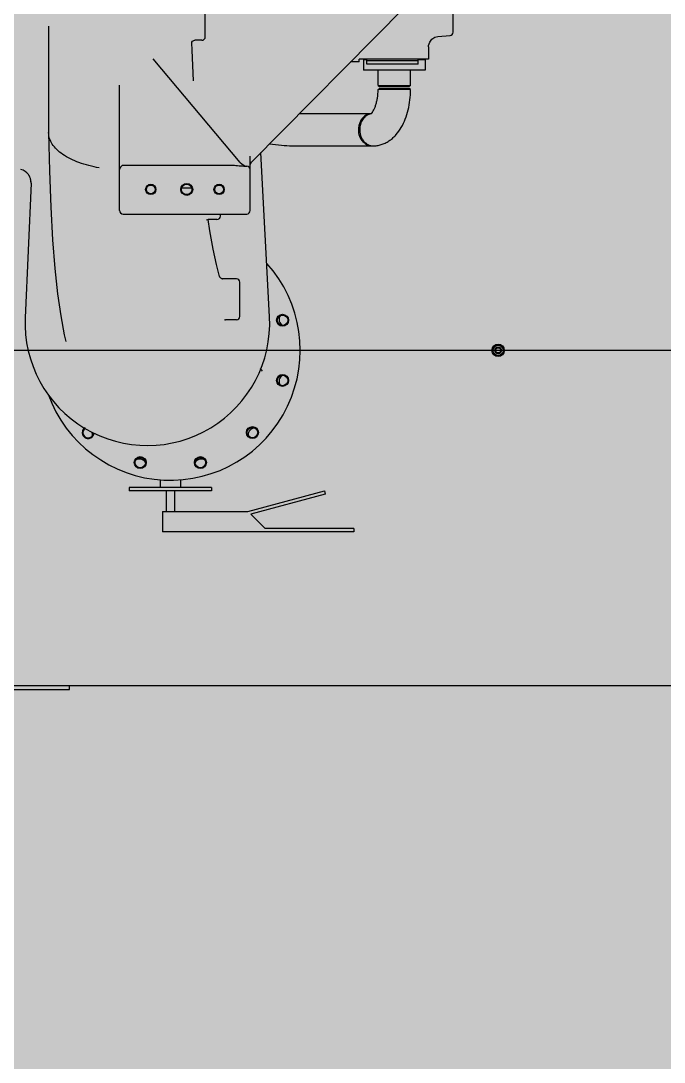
# Model space of a CAD drawing. Extents: x -18489 to 195597, y -1599 to 112111.
# Drawn here: x -14545.8 to -14426.4, y 2827.4 to 3020.6 of the extents above; entities that cross this region are included whole.
import ezdxf

# ---------------------------------------------------------------- set-up
doc = ezdxf.new("R2010")
doc.units = 0
doc.header["$LTSCALE"] = 100
for name, color, linetype in [('188K-SM-03-F10-MECH-EQ-Y2257103$0$0 Xref', 8, 'Continuous'), ('188K-SM-03-F10-MECH-EQ-Y2257103$0$M-EQU-FOUNDATION', 8, 'Continuous'), ('188K-SM-03-F10-MECH-EQ-Y2257103$0$Micron CUP L10 HVAC EQU$0$M-MECH-EQU', 136, 'Continuous'), ('188K-SM-03-F10-MECH-EQ-Y2257103$0$Micron CUP L10 HVAC EQU$0$M-PHASE1 AREA', 252, 'Continuous')]:
    doc.layers.add(name, color=color, linetype=linetype)

# ---------------------------------------------------------------- blocks, each defined once
blk = doc.blocks.new('188K-SM-03-F10-MECH-EQ-Y2257103$0$Micron CUP L10 HVAC EQU$0$A$C0c53ceb0')
at = {"layer": '188K-SM-03-F10-MECH-EQ-Y2257103$0$Micron CUP L10 HVAC EQU$0$M-PHASE1 AREA'}
for p, q in [((16776.01083, 21010.3827), (16776.01083, 21082.29268)), ((16315.7584, 21001.72786), (16315.7584, 21065.16103)), ((16686.54998, 21057.6647), (16401.48984, 20769.27768)), ((16024.65902, 21021.36621), (16024.64399, 21008.82221)), ((16024.64399, 21008.82221), (16024.90073, 20907.51563)), ((16742.123, 21000.95951), (16747.69483, 21002.26609)), ((16747.69483, 21002.26603), (16770.17061, 21004.05425)), ((16290.6107, 20991.18458), (16290.60996, 20991.20401)), ((16290.6146, 20990.96338), (16290.61761, 20990.89013)), ((16290.61761, 20990.89013), (16290.9086, 20991.90425)), ((16291.19097, 20977.00756), (16290.62215, 20990.90594)), ((16290.9086, 20991.90425), (16292.18621, 20993.74253)), ((16292.18621, 20993.74253), (16294.52486, 20995.11802)), ((16294.52486, 20995.11802), (16296.28829, 20995.38585)), ((16309.41508, 20995.38454), (16296.28907, 20995.38454)), ((16730.17431, 20983.29641), (16730.34482, 20985.8381)), ((16730.17476, 20983.29641), (16730.17476, 20961.63809)), ((16730.34482, 20985.8381), (16732.37619, 20992.18195)), ((16732.37619, 20992.18195), (16736.46944, 20997.43705)), ((16736.46944, 20997.43705), (16742.123, 21000.95951)), ((16294.15142, 20920.53154), (16291.19097, 20977.00756)), ((16380.78741, 20768.60977), (16219.21923, 20961.15923)), ((16601.70989, 20955.29477), (16585.361, 20955.29477)), ((16601.70989, 20955.29477), (16601.70989, 20960.62316)), ((16730.09304, 20960.62316), (16601.70989, 20960.62316)), ((16609.65172, 20959.12474), (16609.65172, 20940.09478)), ((16615.79205, 20959.12474), (16609.65189, 20959.12474)), ((16615.79205, 20951.10818), (16615.79205, 20960.62316)), ((16710.94182, 20957.4515), (16615.79205, 20957.4515)), ((16710.94182, 20951.10818), (16615.79205, 20951.10818)), ((16710.94182, 20951.10818), (16710.94182, 20960.62316)), ((16723.83127, 20959.12474), (16710.94182, 20959.12474)), ((16723.83144, 20959.12474), (16723.83144, 20940.09478)), ((16730.17476, 20961.63809), (16730.09304, 20960.62316)), ((16723.83127, 20940.09478), (16609.65189, 20940.09478)), ((16636.61082, 20911.26095), (16636.61082, 20940.09478)), ((16696.87234, 20911.26095), (16696.87234, 20940.09478)), ((16024.90073, 20907.51563), (16024.86061, 20824.61477)), ((16156.74715, 20679.48732), (16156.74715, 20911.891)), ((16294.16274, 20920.34701), (16294.15117, 20920.53555)), ((16636.59625, 20903.87268), (16638.99591, 20905.714)), ((16636.61082, 20911.26095), (16639.70636, 20908.88566)), ((16636.61082, 20911.26095), (16696.87234, 20911.26095)), ((16638.9963, 20905.714), (16694.48686, 20905.714)), ((16693.77646, 20908.88566), (16639.7067, 20908.88566)), ((16696.87234, 20911.26095), (16693.7768, 20908.88566)), ((16696.86292, 20903.89108), (16694.48725, 20905.714)), ((16636.68659, 20903.87444), (16636.59625, 20903.87267)), ((16682.40344, 20903.8958), (16636.59628, 20903.87265)), ((16638.8645, 20903.88104), (16636.68659, 20903.87444)), ((16643.7562, 20903.88633), (16638.8645, 20903.88104)), ((16659.5688, 20903.89308), (16643.7562, 20903.88633)), ((16689.62354, 20903.89537), (16659.5688, 20903.89308)), ((16696.86288, 20903.89108), (16682.40344, 20903.8958)), ((16696.86292, 20903.89108), (16696.7686, 20903.89182)), ((16490.73323, 20859.56262), (16624.17364, 20859.56262)), ((16024.86458, 20823.86821), (16024.86061, 20824.61477)), ((16024.86458, 20823.86821), (16026.41241, 20752.99755)), ((16434.87634, 20803.05383), (16457.04142, 20800.76735)), ((16477.15324, 20799.62576), (16625.50488, 20799.62576)), ((16628.09993, 20799.47899), (16628.82301, 20799.49088)), ((16399.06189, 20679.48732), (16399.06189, 20780.57181)), ((16435.04481, 20482.55031), (16419.08517, 20787.07837)), ((16026.41241, 20752.99755), (16028.83603, 20685.56787)), ((16163.0913, 20763.63815), (16363.90407, 20763.63796)), ((16389.79681, 20761.95045), (16392.71857, 20761.95045)), ((16399.06188, 20763.36942), (16399.68877, 20766.50162)), ((16399.68877, 20766.50162), (16401.48859, 20769.27643)), ((15992.29601, 20730.34532), (15981.39063, 20480.57086)), ((16272.06212, 20721.98755), (16290.42923, 20721.98755)), ((16028.83603, 20685.56787), (16032.16722, 20625.21879)), ((16163.09047, 20673.144), (16392.71857, 20673.144)), ((16318.47359, 20662.55089), (16318.14841, 20661.6561)), ((16318.14841, 20661.6561), (16318.60663, 20662.11997)), ((16318.60663, 20662.11997), (16320.70007, 20662.96771)), ((16320.70007, 20662.96771), (16321.13259, 20662.9952)), ((16324.19947, 20641.9114), (16320.86947, 20662.94369)), ((16337.48316, 20662.99469), (16321.1916, 20662.99469)), ((16343.82647, 20669.33801), (16343.82647, 20673.144)), ((16330.55682, 20607.80629), (16324.19947, 20641.9114)), ((16032.16722, 20625.21879), (16036.40686, 20571.86131)), ((16336.79532, 20579.24177), (16330.55682, 20607.80629)), ((16342.33584, 20557.45606), (16336.79532, 20579.24177)), ((16036.40686, 20571.86131), (16041.47661, 20525.12167)), ((16342.3727, 20557.33207), (16342.33574, 20557.45954)), ((16342.5277, 20556.88772), (16342.3727, 20557.33207)), ((16342.92653, 20556.05745), (16342.5277, 20556.88772)), ((16343.61798, 20555.07988), (16342.92653, 20556.05745)), ((16344.55935, 20554.18855), (16343.61798, 20555.07988)), ((16345.73693, 20553.47177), (16344.55935, 20554.18855)), ((16347.11787, 20553.00982), (16345.73693, 20553.47177)), ((16345.94632, 20553.37828), (16348.00174, 20552.88765)), ((16348.00174, 20552.88765), (16347.11787, 20553.00982)), ((16348.00174, 20552.88765), (16348.42537, 20552.87344)), ((16373.42414, 20552.8747), (16348.42537, 20552.8747)), ((16379.76746, 20483.0982), (16379.76746, 20546.53138)), ((16041.47661, 20525.12167), (16047.33072, 20484.45997)), ((16047.33072, 20484.45997), (16054.08505, 20448.79002)), ((16351.1692, 20476.169), (16351.47522, 20476.36751)), ((16351.23847, 20476.24441), (16351.1692, 20476.169)), ((16351.47522, 20476.36751), (16352.31337, 20476.66784)), ((16352.31337, 20476.66784), (16353.14618, 20476.75599)), ((16373.42414, 20476.75488), (16353.14643, 20476.75488)), ((16054.08505, 20448.79002), (16056.85651, 20436.65584)), ((16056.85652, 20436.65588), (16056.84569, 20436.70096)), ((18509.19987, 20420.17249), (13383.58898, 20420.17249)), ((16422.17451, 20381.46037), (16418.21798, 20386.32244)), ((16231.84372, 20180.15407), (16231.84372, 20165.67858)), ((16269.90363, 20180.15391), (16269.90363, 20165.67858)), ((16174.75386, 20165.67858), (16174.75386, 20159.33527)), ((16326.99348, 20165.67858), (16174.75386, 20165.67858)), ((16326.99348, 20159.33527), (16174.75386, 20159.33527)), ((16242.94453, 20159.33527), (16242.94453, 20121.27536)), ((16258.80282, 20159.33527), (16258.80282, 20121.27536)), ((16326.99348, 20165.67858), (16326.99348, 20159.33527)), ((16394.90569, 20121.27536), (16536.94397, 20159.3344)), ((16538.58566, 20153.20721), (16400.08499, 20116.09606)), ((16536.94719, 20159.33527), (16538.58896, 20153.20809)), ((16236.32275, 20121.27536), (16236.32275, 20083.21545)), ((16236.32275, 20121.27536), (16394.90569, 20121.27536)), ((16426.62228, 20089.55877), (16400.08499, 20116.09606)), ((16591.54854, 20083.21545), (16236.32275, 20083.21545)), ((16591.54628, 20089.55877), (16426.62228, 20089.55877)), ((16591.54854, 20089.55877), (16591.54854, 20083.21545)), ((13551.05577, 19798.52736), (18341.73308, 19798.52736)), ((15829.01807, 19790.83546), (16063.77077, 19790.83546)), ((16063.77077, 19790.83546), (16063.77077, 19798.52736))]:
    blk.add_line(p, q, dxfattribs=at)
for centre, radius in [((16214.4884, 20718.81589), 9.51498), ((16214.4884, 20718.81589), 8.13213), ((16281.24548, 20718.81589), 11.10081), ((16281.24548, 20718.81589), 9.71796), ((16341.35476, 20718.81589), 9.51498), ((16341.35476, 20718.81589), 8.13213), ((16459.1976, 20475.99272), 11.10081), ((16459.1976, 20475.99272), 9.71796), ((16859.43259, 20420.17249), 11.4879), ((16859.43259, 20420.17249), 9.51498), ((16859.43259, 20420.17249), 6.17839), ((16859.43259, 20420.17249), 5.67682), ((16859.43259, 20420.17249), 5.29033), ((16859.43259, 20420.17249), 4.90973), ((16459.1976, 20364.35226), 11.10081), ((16459.1976, 20364.35226), 9.71796), ((16403.37737, 20267.66879), 11.10081), ((16403.37737, 20267.66879), 9.71796), ((16195.05344, 20211.84856), 11.10081), ((16195.05344, 20211.84856), 9.71796), ((16306.6939, 20211.84856), 11.10081), ((16306.6939, 20211.84856), 9.71796)]:
    blk.add_circle(centre, radius, dxfattribs=at)
for centre, radius, start, end in [((16769.66751, 21010.37759), 6.34332, 274.549, 0), ((16309.41508, 21001.72786), 6.34332, 270, 0), ((16628.16619, 20837.45008), 22.3157, 100.81733248, 102.53403934), ((15966.94178, 20731.33493), 25.37327, 357.5, 75.51083689), ((16163.09047, 20755.60713), 6.34332, 146.6364995, 180), ((16310.92503, 20658.40634), 183.27011, 146.23455387, 146.67385966), ((16395.3652, 20780.84199), 19.02995, 220, 262.67919228), ((16389.83967, 20798.23874), 36.28841, 266.03236377, 269.93233468), ((16392.71857, 20755.60713), 6.34332, 0, 90), ((15966.89632, 20731.42459), 25.42933, 17.17917334, 30.56801656), ((15967.02191, 20731.47096), 25.29565, 14.2536509, 17.16283929), ((15966.8104, 20731.43709), 25.50898, 357.54703661, 14.21043273), ((16163.09047, 20679.48732), 6.34332, 180, 270), ((16392.71857, 20679.48732), 6.34332, 270, 0), ((16337.48316, 20669.33801), 6.34332, 270, 0), ((16250.87367, 20420.17249), 241.04607, 199.67306152, 42.01496328), ((16373.42414, 20546.53138), 6.34332, 360, 90), ((16208.26526, 20470.6653), 227.09077, 177.5, 3), ((16373.42414, 20483.0982), 6.34332, 270, 0), ((16465.32478, 20477.63449), 12.68664, 147.24490436, 242.75513953), ((16465.32478, 20362.71049), 12.68664, 117.24486047, 212.75509564), ((16098.36997, 20267.66879), 11.10081, 125.31513384, 354.77127718), ((16098.36997, 20267.66879), 9.71796, 121.43586892, 357.33330652), ((16093.88457, 20263.18339), 12.68664, 357.24486038, 23.56872399), ((16407.86278, 20263.18339), 12.68664, 87.24483742, 182.75513962), ((16193.41167, 20205.72139), 12.68664, 27.24498766, 122.75564329), ((16308.33567, 20205.72139), 12.68664, 57.24435671, 152.75501234)]:
    blk.add_arc(centre, radius, start, end, dxfattribs=at)
for points, knots in [([(16623.95511, 20859.33111), (16624.18698, 20859.55266), (16624.71918, 20860.11556), (16625.57341, 20861.16461), (16626.56755, 20862.57546), (16628.11422, 20865.10102), (16630.06054, 20869.05917), (16632.1616, 20874.66595), (16633.97322, 20881.17587), (16635.88064, 20890.95478), (16636.51329, 20898.64681), (16636.59622, 20903.87265)], [0, 0, 0, 0, 0.0204150922, 0.0492502283, 0.0860533451, 0.1301973803, 0.2376650337, 0.3662022205, 0.5108566074, 0.6672902799, 1, 1, 1, 1]), ([(16628.82301, 20799.49088), (16631.48122, 20799.57837), (16636.78718, 20800.17356), (16644.49307, 20802.28009), (16651.78385, 20805.49842), (16658.54505, 20809.69598), (16664.72313, 20814.73898), (16672.21947, 20822.48572), (16680.17576, 20833.88402), (16687.47193, 20849.44079), (16692.73633, 20866.60009), (16695.98819, 20884.92529), (16696.79712, 20897.52218), (16696.86292, 20903.89108)], [0, 0, 0, 0, 0.0582917483, 0.1164540619, 0.1744438709, 0.2323424206, 0.2903539103, 0.348784375, 0.4681587537, 0.5929532698, 0.7239948362, 0.8604047949, 1, 1, 1, 1]), ([(16624.07636, 20859.51589), (16618.01186, 20859.11838), (16605.4254, 20852.29148), (16600.62061, 20839.32855), (16600.03896, 20832.62133)], [0, 0, 0, 0, 0.4744386119, 1, 1, 1, 1]), ([(16623.32324, 20859.23393), (16621.95213, 20858.92913), (16619.23625, 20858.05008), (16615.43352, 20855.99676), (16611.96699, 20853.25562), (16608.92731, 20849.90227), (16606.39035, 20846.02355), (16603.74884, 20840.26207), (16602.72011, 20835.50634), (16602.47428, 20832.30711)], [0, 0, 0, 0, 0.1158501219, 0.2338640861, 0.3546685669, 0.4785826559, 0.6055855843, 0.7353508664, 1, 1, 1, 1]), ([(16623.41718, 20858.87032), (16623.47525, 20858.91071), (16623.65986, 20859.05859), (16623.83546, 20859.21678), (16623.95511, 20859.33111)], [0, 0, 0, 0, 0.2994416963, 1, 1, 1, 1]), ([(16600.03896, 20832.62133), (16599.34755, 20824.64839), (16603.05862, 20808.28746), (16618.36945, 20799.6273), (16625.50488, 20799.62588)], [0, 0, 0, 0, 0.5286502681, 1, 1, 1, 1]), ([(16602.47428, 20832.30711), (16602.31486, 20830.2325), (16602.36404, 20826.0594), (16603.53078, 20819.95942), (16605.74324, 20814.26166), (16608.91313, 20809.20899), (16612.91288, 20805.01737), (16617.58067, 20801.87284), (16622.71566, 20799.92127), (16626.31908, 20799.47899), (16628.09993, 20799.47899)], [0, 0, 0, 0, 0.1340698185, 0.2672574981, 0.3981429229, 0.5256355646, 0.6491537939, 0.7687690772, 0.8852530029, 1, 1, 1, 1]), ([(16118.89296, 20758.83241), (16106.06052, 20761.00514), (16082.45577, 20766.92428), (16055.95827, 20779.5569), (16040.05405, 20792.28615), (16031.59504, 20802.20132), (16026.25794, 20812.79496), (16024.92305, 20820.26707), (16024.86458, 20823.86821)], [0, 0, 0, 0, 0.3194013858, 0.5942236481, 0.7120770994, 0.8170812019, 0.9116133441, 1, 1, 1, 1]), ([(16159.53871, 20761.53941), (16160.22893, 20762.33164), (16161.32924, 20763.35049), (16162.73779, 20763.63826), (16163.0913, 20763.63815)], [0, 0, 0, 0, 0.7482566958, 1, 1, 1, 1]), ([(16363.90407, 20763.63796), (16367.81764, 20763.63893), (16375.64547, 20763.20335), (16383.42308, 20762.30192), (16387.32876, 20762.03731)], [0, 0, 0, 0, 0.4999315167, 1, 1, 1, 1])]:
    blk.add_open_spline(points, degree=3, knots=knots, dxfattribs=at)
for points in [[(16457.04142, 20800.76735), (16463.7207, 20800.07834), (16470.43851, 20799.62576), (16477.15324, 20799.62576)], [(16158.56896, 20760.26684), (16158.86573, 20760.70996), (16159.18838, 20761.1373), (16159.53871, 20761.53941)]]:
    blk.add_open_spline(points, degree=3, dxfattribs=at)
blk = doc.blocks.new('188K-SM-03-F10-MECH-EQ-Y2257103$0$Micron CUP L10 HVAC EQU')
at = {"layer": '188K-SM-03-F10-MECH-EQ-Y2257103$0$Micron CUP L10 HVAC EQU$0$M-MECH-EQU'}
blk.add_blockref('188K-SM-03-F10-MECH-EQ-Y2257103$0$Micron CUP L10 HVAC EQU$0$A$C0c53ceb0', (-206166.7, 2082.2), dxfattribs=at)
blk = doc.blocks.new('188K-SM-03-F10-MECH-EQ-Y2257103')
at = {"layer": '188K-SM-03-F10-MECH-EQ-Y2257103$0$M-EQU-FOUNDATION'}
h = blk.add_hatch(dxfattribs=at)
h.set_pattern_fill('AR-CONC', color=256, scale=0.1)
h.set_pattern_definition([(50, (4473.521, 709.199), (18.218467, -1.593909), [1.905, -20.955]), (355, (4473.521, 709.2), (-3.524342, 19.105685), [1.524, -16.764058]), (100.45144, (4475.04, 709.066), (14.694125, 17.511775), [1.619001, -17.809024]), (46.1842, (4473.521, 714.28), (27.107904, -4.204233), [2.8575, -31.4325]), (96.63556, (4475.78, 713.93), (23.740413, 24.742612), [2.428502, -26.71356]), (351.18415, (4473.52, 714.28), (23.740413, 24.742612), [2.285997, -25.145973]), (21, (4476.061, 713.009), (15.161439, -10.22652), [1.905, -20.955]), (326, (4476.061, 713.01), (6.180203, 18.418797), [1.524, -16.764]), (71.45144, (4477.325, 712.157), (21.341642, 8.192277), [1.619001, -17.808994]), (37.5, (4473.5214, 709.199), (0.3088603, 8.4555039), [0, -16.5608, 0, -17.018, 0, -16.8275]), (7.5, (4473.521, 709.199), (6.6819663, 10.0180575), [0, -9.7028, 0, -16.1798, 0, -6.4135]), (327.5, (4467.857, 709.199), (13.5590595, -0.5728744), [0, -6.35, 0, -19.812, 0, -26.289]), (317.5, (4465.317, 709.199), (14.812918, 2.542649), [0, -8.255, 0, -13.1572, 0, -18.669])])
h.paths.add_polyline_path([(-14928.15, 5602.46), (-14278.15, 5602.46), (-14278.15, 1902.46), (-14928.15, 1902.46)], flags=16)
h.paths.add_polyline_path([(-14933.15, 5607.46), (-14273.15, 5607.46), (-14273.15, 1897.46), (-14933.15, 1897.46)])
h = blk.add_hatch(dxfattribs=at)
h.set_pattern_fill('AR-CONC', color=256, scale=0.3)
h.set_pattern_definition([(50, (4473.52, 709.2), (54.6554, -4.78173), [5.715, -62.865]), (355, (4473.52, 709.2), (-10.57303, 57.31705), [4.572, -50.29218]), (100.45144, (4478.076, 708.8), (44.08237, 52.53533), [4.857, -53.42707]), (46.1842, (4473.52, 724.44), (81.32371, -12.6127), [8.5725, -94.2975]), (96.63556, (4480.3, 723.39), (71.22124, 74.22784), [7.2855, -80.14068]), (351.18415, (4473.52, 724.44), (71.22124, 74.22784), [6.858, -75.43792]), (21, (4481.14, 720.63), (45.48432, -30.67956), [5.715, -62.865]), (326, (4481.14, 720.63), (18.54061, 55.25639), [4.572, -50.292]), (71.45144, (4484.93, 718.07), (64.02493, 24.57683), [4.857, -53.42698]), (37.5, (4473.521, 709.2), (0.926581, 25.366512), [0, -49.6824, 0, -51.054, 0, -50.4825]), (7.5, (4473.52, 709.2), (20.0459, 30.054172), [0, -29.1084, 0, -48.5394, 0, -19.2405]), (327.5, (4456.529, 709.2), (40.677179, -1.718623), [0, -19.05, 0, -59.436, 0, -78.867]), (317.5, (4448.91, 709.2), (44.438754, 7.62795), [0, -24.765, 0, -39.4716, 0, -56.007])])
h.paths.add_polyline_path([(-14918.15, 5592.46), (-14288.15, 5592.46), (-14288.15, 1912.46), (-14918.15, 1912.46)])
at = {"layer": '188K-SM-03-F10-MECH-EQ-Y2257103$0$0 Xref', "xscale": 0.1, "yscale": 0.1, "zscale": 0.1}
blk.add_blockref('188K-SM-03-F10-MECH-EQ-Y2257103$0$Micron CUP L10 HVAC EQU', (4473.52, 709.2), dxfattribs=at)

msp = doc.modelspace()

# ---------------------------------------------------------------- block references
msp.add_blockref('188K-SM-03-F10-MECH-EQ-Y2257103', (0, 0))

doc.saveas('drawing.dxf')
